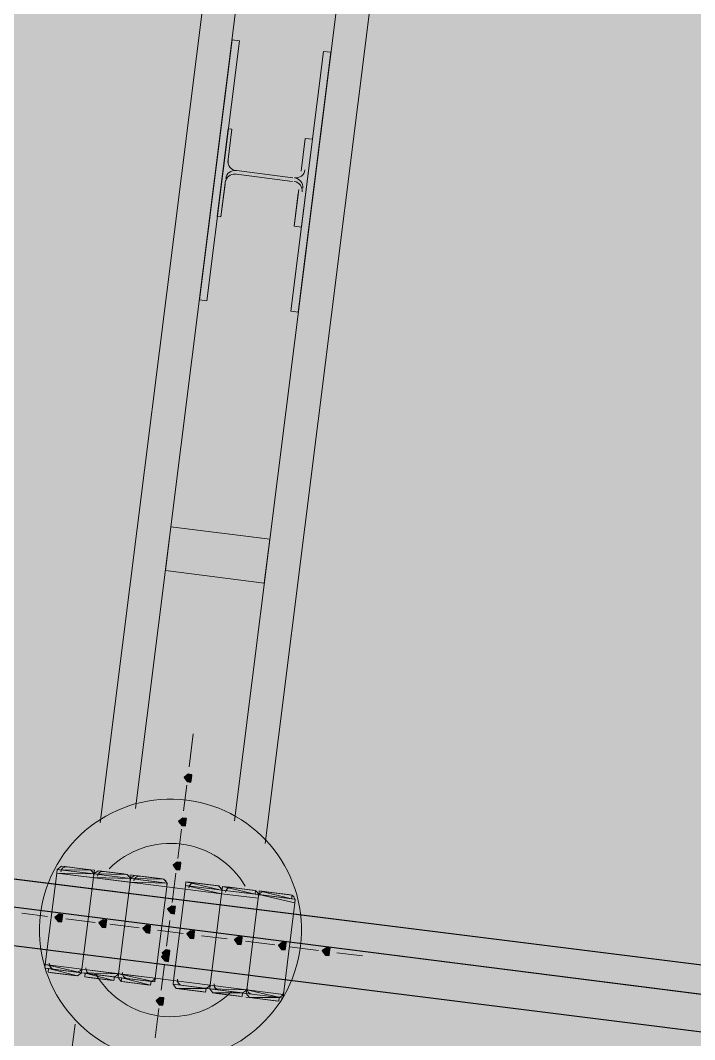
# Model space of a CAD drawing. Header units: metres. Extents: x -4 to 509425, y 7549 to 4732445.
# Drawn here: x 476017.717 to 476019.263, y 4719761.593 to 4719763.933 of the extents above; entities that cross this region are included whole.
import ezdxf

# ---------------------------------------------------------------- set-up
doc = ezdxf.new("R2010")
doc.units = ezdxf.units.M
doc.header["$LTSCALE"] = 0.01
doc.header["$MEASUREMENT"] = 0
doc.layers.get('0').update_dxf_attribs({"lineweight": 0})
doc.layers.add('_SUBESTACIÓN', color=1, linetype='Continuous')
doc.layers.add('SUBESTACION LA VID', color=253, linetype='Continuous')

# ---------------------------------------------------------------- blocks, each defined once
blk = doc.blocks.new('A$Cfff6051d')
at = {"layer": 'SUBESTACION LA VID', "transparency": 33554687}
h = blk.add_hatch(color=256, dxfattribs=at)
h.dxf.hatch_style = 2
h.paths.add_polyline_path([(476018.1091, 4719762.1929), (476018.1101, 4719762.2013), (476018.1017, 4719762.2024), (476018.0922, 4719762.195), (476018.0996, 4719762.1856), (476018.108, 4719762.1845)])
h = blk.add_hatch(color=256, dxfattribs=at)
h.dxf.hatch_style = 2
h.paths.add_polyline_path([(476018.1091, 4719762.1929), (476018.1101, 4719762.2013), (476018.1017, 4719762.2024), (476018.0922, 4719762.195), (476018.0996, 4719762.1856), (476018.108, 4719762.1845)])
h = blk.add_hatch(color=256, dxfattribs=at)
h.dxf.hatch_style = 2
h.paths.add_polyline_path([(476018.0964, 4719762.0921), (476018.0975, 4719762.1005), (476018.0891, 4719762.1016), (476018.0796, 4719762.0942), (476018.087, 4719762.0848), (476018.0954, 4719762.0837)])
h = blk.add_hatch(color=256, dxfattribs=at)
h.dxf.hatch_style = 2
h.paths.add_polyline_path([(476018.0964, 4719762.0921), (476018.0975, 4719762.1005), (476018.0891, 4719762.1016), (476018.0796, 4719762.0942), (476018.087, 4719762.0848), (476018.0954, 4719762.0837)])
h = blk.add_hatch(color=256, dxfattribs=at)
h.dxf.hatch_style = 2
h.paths.add_polyline_path([(476018.0838, 4719761.9913), (476018.0848, 4719761.9997), (476018.0764, 4719762.0008), (476018.067, 4719761.9934), (476018.0743, 4719761.984), (476018.0827, 4719761.9829)])
h = blk.add_hatch(color=256, dxfattribs=at)
h.dxf.hatch_style = 2
h.paths.add_polyline_path([(476018.0838, 4719761.9913), (476018.0848, 4719761.9997), (476018.0764, 4719762.0008), (476018.067, 4719761.9934), (476018.0743, 4719761.984), (476018.0827, 4719761.9829)])
h = blk.add_hatch(color=256, dxfattribs=at)
h.dxf.hatch_style = 2
h.paths.add_polyline_path([(476018.0711, 4719761.8905), (476018.0722, 4719761.8989), (476018.0638, 4719761.9), (476018.0543, 4719761.8926), (476018.0617, 4719761.8832), (476018.0701, 4719761.8821)])
h = blk.add_hatch(color=256, dxfattribs=at)
h.dxf.hatch_style = 2
h.paths.add_polyline_path([(476018.0711, 4719761.8905), (476018.0722, 4719761.8989), (476018.0638, 4719761.9), (476018.0543, 4719761.8926), (476018.0617, 4719761.8832), (476018.0701, 4719761.8821)])
h = blk.add_hatch(color=256, dxfattribs=at)
h.dxf.hatch_style = 2
h.paths.add_polyline_path([(476017.8128, 4719761.8717), (476017.8139, 4719761.8801), (476017.8055, 4719761.8812), (476017.796, 4719761.8738), (476017.8034, 4719761.8644), (476017.8118, 4719761.8633)])
h = blk.add_hatch(color=256, dxfattribs=at)
h.dxf.hatch_style = 2
h.paths.add_polyline_path([(476017.8128, 4719761.8717), (476017.8139, 4719761.8801), (476017.8055, 4719761.8812), (476017.796, 4719761.8738), (476017.8034, 4719761.8644), (476017.8118, 4719761.8633)])
h = blk.add_hatch(color=256, dxfattribs=at)
h.dxf.hatch_style = 2
h.paths.add_polyline_path([(476017.9136, 4719761.8591), (476017.9147, 4719761.8675), (476017.9063, 4719761.8685), (476017.8968, 4719761.8612), (476017.9042, 4719761.8517), (476017.9126, 4719761.8507)])
h = blk.add_hatch(color=256, dxfattribs=at)
h.dxf.hatch_style = 2
h.paths.add_polyline_path([(476017.9136, 4719761.8591), (476017.9147, 4719761.8675), (476017.9063, 4719761.8685), (476017.8968, 4719761.8612), (476017.9042, 4719761.8517), (476017.9126, 4719761.8507)])
h = blk.add_hatch(color=256, dxfattribs=at)
h.dxf.hatch_style = 2
h.paths.add_polyline_path([(476018.0144, 4719761.8464), (476018.0155, 4719761.8548), (476018.0071, 4719761.8559), (476017.9976, 4719761.8485), (476018.005, 4719761.8391), (476018.0134, 4719761.838)])
h = blk.add_hatch(color=256, dxfattribs=at)
h.dxf.hatch_style = 2
h.paths.add_polyline_path([(476018.0144, 4719761.8464), (476018.0155, 4719761.8548), (476018.0071, 4719761.8559), (476017.9976, 4719761.8485), (476018.005, 4719761.8391), (476018.0134, 4719761.838)])
h = blk.add_hatch(color=256, dxfattribs=at)
h.dxf.hatch_style = 2
h.paths.add_polyline_path([(476018.1152, 4719761.8338), (476018.1163, 4719761.8422), (476018.1079, 4719761.8432), (476018.0984, 4719761.8359), (476018.1058, 4719761.8264), (476018.1142, 4719761.8254)])
h = blk.add_hatch(color=256, dxfattribs=at)
h.dxf.hatch_style = 2
h.paths.add_polyline_path([(476018.1152, 4719761.8338), (476018.1163, 4719761.8422), (476018.1079, 4719761.8432), (476018.0984, 4719761.8359), (476018.1058, 4719761.8264), (476018.1142, 4719761.8254)])
h = blk.add_hatch(color=256, dxfattribs=at)
h.dxf.hatch_style = 2
h.paths.add_polyline_path([(476018.2244, 4719761.8201), (476018.2255, 4719761.8285), (476018.2171, 4719761.8296), (476018.2076, 4719761.8222), (476018.215, 4719761.8128), (476018.2234, 4719761.8117)])
h = blk.add_hatch(color=256, dxfattribs=at)
h.dxf.hatch_style = 2
h.paths.add_polyline_path([(476018.2244, 4719761.8201), (476018.2255, 4719761.8285), (476018.2171, 4719761.8296), (476018.2076, 4719761.8222), (476018.215, 4719761.8128), (476018.2234, 4719761.8117)])
h = blk.add_hatch(color=256, dxfattribs=at)
h.dxf.hatch_style = 2
h.paths.add_polyline_path([(476018.3252, 4719761.8075), (476018.3263, 4719761.8159), (476018.3179, 4719761.8169), (476018.3084, 4719761.8096), (476018.3158, 4719761.8001), (476018.3242, 4719761.7991)])
h = blk.add_hatch(color=256, dxfattribs=at)
h.dxf.hatch_style = 2
h.paths.add_polyline_path([(476018.3252, 4719761.8075), (476018.3263, 4719761.8159), (476018.3179, 4719761.8169), (476018.3084, 4719761.8096), (476018.3158, 4719761.8001), (476018.3242, 4719761.7991)])
h = blk.add_hatch(color=256, dxfattribs=at)
h.dxf.hatch_style = 2
h.paths.add_polyline_path([(476018.0574, 4719761.7813), (476018.0585, 4719761.7897), (476018.0501, 4719761.7908), (476018.0406, 4719761.7834), (476018.048, 4719761.774), (476018.0564, 4719761.7729)])
h = blk.add_hatch(color=256, dxfattribs=at)
h.dxf.hatch_style = 2
h.paths.add_polyline_path([(476018.0585, 4719761.7897), (476018.0596, 4719761.7981), (476018.0511, 4719761.7992), (476018.0417, 4719761.7918), (476018.049, 4719761.7824), (476018.0574, 4719761.7813)])
h = blk.add_hatch(color=256, dxfattribs=at)
h.dxf.hatch_style = 2
h.paths.add_polyline_path([(476018.426, 4719761.7948), (476018.4271, 4719761.8032), (476018.4187, 4719761.8043), (476018.4092, 4719761.7969), (476018.4166, 4719761.7875), (476018.425, 4719761.7864)])
h = blk.add_hatch(color=256, dxfattribs=at)
h.dxf.hatch_style = 2
h.paths.add_polyline_path([(476018.426, 4719761.7948), (476018.4271, 4719761.8032), (476018.4187, 4719761.8043), (476018.4092, 4719761.7969), (476018.4166, 4719761.7875), (476018.425, 4719761.7864)])
h = blk.add_hatch(color=256, dxfattribs=at)
h.dxf.hatch_style = 2
h.paths.add_polyline_path([(476018.0448, 4719761.6805), (476018.0459, 4719761.6889), (476018.0375, 4719761.69), (476018.028, 4719761.6826), (476018.0354, 4719761.6732), (476018.0438, 4719761.6721)])
h = blk.add_hatch(color=256, dxfattribs=at)
h.dxf.hatch_style = 2
h.paths.add_polyline_path([(476018.0448, 4719761.6805), (476018.0459, 4719761.6889), (476018.0375, 4719761.69), (476018.028, 4719761.6826), (476018.0354, 4719761.6732), (476018.0438, 4719761.6721)])
at = {"layer": 'SUBESTACION LA VID', "lineweight": 15}
for p, q in [((476072.6429, 4719755.0745), (475976.8959, 4719767.0782)), ((476072.6239, 4719754.9233), (475976.8769, 4719766.927)), ((476018.2781, 4719765.1069), (476017.9, 4719762.0911)), ((476018.2781, 4719765.1069), (476017.9, 4719762.0911)), ((476017.9809, 4719762.1237), (476018.3474, 4719765.047)), ((476017.9809, 4719762.1237), (476018.3474, 4719765.047)), ((476018.6561, 4719765.0595), (476018.2781, 4719762.0437)), ((476018.6561, 4719765.0595), (476018.2781, 4719762.0437)), ((476018.2077, 4719762.0952), (476018.5742, 4719765.0185)), ((476018.2077, 4719762.0952), (476018.5742, 4719765.0185)), ((476018.2062, 4719763.5801), (476018.3406, 4719763.5632)), ((476018.2062, 4719763.5801), (476018.3406, 4719763.5632)), ((476018.3416, 4719763.5716), (476018.2072, 4719763.5885)), ((476018.3416, 4719763.5716), (476018.2072, 4719763.5885)), ((476018.1133, 4719762.2948), (476018.1038, 4719762.2192)), ((476018.1133, 4719762.2948), (476018.1038, 4719762.2192)), ((476018.0985, 4719762.1772), (476018.0912, 4719762.1184)), ((476018.0985, 4719762.1772), (476018.0912, 4719762.1184)), ((476018.0859, 4719762.0764), (476018.0775, 4719762.0092)), ((476018.0859, 4719762.0764), (476018.0775, 4719762.0092)), ((476017.8696, 4719761.984), (476017.8192, 4719761.9904)), ((476017.8696, 4719761.984), (476017.8192, 4719761.9904)), ((476017.9536, 4719761.9735), (476017.9032, 4719761.9798)), ((476017.9536, 4719761.9735), (476017.9032, 4719761.9798)), ((476017.8002, 4719761.9757), (476017.7739, 4719761.7657)), ((476017.8002, 4719761.9757), (476017.7739, 4719761.7657)), ((476017.8842, 4719761.9651), (476017.8579, 4719761.7551)), ((476017.8579, 4719761.7551), (476017.8842, 4719761.9651)), ((476017.8842, 4719761.9651), (476017.8579, 4719761.7551)), ((476017.8579, 4719761.7551), (476017.8842, 4719761.9651)), ((476017.9683, 4719761.9546), (476017.9419, 4719761.7446)), ((476017.9419, 4719761.7446), (476017.9683, 4719761.9546)), ((476017.9683, 4719761.9546), (476017.9419, 4719761.7446)), ((476017.9419, 4719761.7446), (476017.9683, 4719761.9546)), ((476018.0376, 4719761.963), (476017.9872, 4719761.9693)), ((476018.0376, 4719761.963), (476017.9872, 4719761.9693)), ((476018.0733, 4719761.9756), (476018.0648, 4719761.9084)), ((476018.0733, 4719761.9756), (476018.0648, 4719761.9084)), ((476018.0259, 4719761.7341), (476018.0523, 4719761.9441)), ((476018.0259, 4719761.7341), (476018.0523, 4719761.9441)), ((476018.0679, 4719761.7288), (476018.0943, 4719761.9388)), ((476018.0679, 4719761.7288), (476018.0943, 4719761.9388)), ((476018.1132, 4719761.9535), (476018.1636, 4719761.9472)), ((476018.1132, 4719761.9535), (476018.1636, 4719761.9472)), ((476018.1972, 4719761.943), (476018.2476, 4719761.9367)), ((476018.1972, 4719761.943), (476018.2476, 4719761.9367)), ((476018.2728, 4719761.9335), (476018.3316, 4719761.9261)), ((476018.2728, 4719761.9335), (476018.3316, 4719761.9261)), ((476018.1783, 4719761.9283), (476018.1519, 4719761.7183)), ((476018.1519, 4719761.7183), (476018.1783, 4719761.9283)), ((476018.1783, 4719761.9283), (476018.1519, 4719761.7183)), ((476018.1519, 4719761.7183), (476018.1783, 4719761.9283)), ((476018.2623, 4719761.9177), (476018.2359, 4719761.7077)), ((476018.2359, 4719761.7077), (476018.2623, 4719761.9177)), ((476018.2623, 4719761.9177), (476018.2359, 4719761.7077)), ((476018.2359, 4719761.7077), (476018.2623, 4719761.9177)), ((476018.3463, 4719761.9072), (476018.3199, 4719761.6972)), ((476018.3463, 4719761.9072), (476018.3199, 4719761.6972)), ((476017.7792, 4719761.8759), (476017.7204, 4719761.8833)), ((476017.7792, 4719761.8759), (476017.7204, 4719761.8833)), ((476017.8884, 4719761.8622), (476017.8212, 4719761.8707)), ((476017.8884, 4719761.8622), (476017.8212, 4719761.8707)), ((476018.0596, 4719761.8664), (476018.0522, 4719761.8076)), ((476018.0596, 4719761.8664), (476018.0522, 4719761.8076)), ((476017.9892, 4719761.8496), (476017.922, 4719761.858)), ((476017.9892, 4719761.8496), (476017.922, 4719761.858)), ((476018.09, 4719761.837), (476018.0312, 4719761.8443)), ((476018.09, 4719761.837), (476018.0312, 4719761.8443)), ((476018.1908, 4719761.8243), (476018.132, 4719761.8317)), ((476018.1908, 4719761.8243), (476018.132, 4719761.8317)), ((476018.3, 4719761.8106), (476018.2328, 4719761.819)), ((476018.3, 4719761.8106), (476018.2328, 4719761.819)), ((476018.4008, 4719761.798), (476018.3336, 4719761.8064)), ((476018.4008, 4719761.798), (476018.3336, 4719761.8064)), ((476018.5016, 4719761.7853), (476018.4428, 4719761.7927)), ((476018.5016, 4719761.7853), (476018.4428, 4719761.7927)), ((476017.7886, 4719761.7468), (476017.839, 4719761.7404)), ((476017.7886, 4719761.7468), (476017.839, 4719761.7404)), ((476018.0469, 4719761.7656), (476018.0396, 4719761.7068)), ((476018.0469, 4719761.7656), (476018.0396, 4719761.7068)), ((476017.8726, 4719761.7362), (476017.923, 4719761.7299)), ((476017.8726, 4719761.7362), (476017.923, 4719761.7299)), ((476017.9566, 4719761.7257), (476018.007, 4719761.7194)), ((476017.9566, 4719761.7257), (476018.007, 4719761.7194)), ((476018.133, 4719761.7036), (476018.0826, 4719761.7099)), ((476018.133, 4719761.7036), (476018.0826, 4719761.7099)), ((476018.217, 4719761.693), (476018.1666, 4719761.6994)), ((476018.217, 4719761.693), (476018.1666, 4719761.6994)), ((476018.301, 4719761.6825), (476018.2422, 4719761.6899)), ((476018.301, 4719761.6825), (476018.2422, 4719761.6899)), ((476018.0343, 4719761.6648), (476018.0259, 4719761.5976)), ((476018.0343, 4719761.6648), (476018.0259, 4719761.5976)), ((476017.4651, 4719758.6218), (476017.8421, 4719761.6291)), ((476017.4651, 4719758.6218), (476017.8421, 4719761.6291))]:
    blk.add_line(p, q, dxfattribs=at)
at = {"layer": 'SUBESTACION LA VID', "lineweight": 0}
for p, q in [((476017.8097, 4719761.983), (476017.8864, 4719761.9819)), ((476017.8097, 4719761.983), (476017.8864, 4719761.9819)), ((476017.8108, 4719761.9914), (476017.878, 4719761.983)), ((476017.8108, 4719761.9914), (476017.878, 4719761.983)), ((476017.8108, 4719761.9914), (476017.878, 4719761.983)), ((476017.8108, 4719761.9914), (476017.878, 4719761.983)), ((476017.8108, 4719761.9914), (476017.878, 4719761.983)), ((476017.8108, 4719761.9914), (476017.8696, 4719761.984)), ((476017.8108, 4719761.9914), (476017.878, 4719761.983)), ((476017.8108, 4719761.9914), (476017.878, 4719761.983)), ((476017.8108, 4719761.9914), (476017.878, 4719761.983)), ((476017.8108, 4719761.9914), (476017.878, 4719761.983)), ((476017.8108, 4719761.9914), (476017.878, 4719761.983)), ((476017.8108, 4719761.9914), (476017.8696, 4719761.984)), ((476017.8948, 4719761.9809), (476017.962, 4719761.9725)), ((476017.8948, 4719761.9809), (476017.962, 4719761.9725)), ((476017.8948, 4719761.9809), (476017.962, 4719761.9725)), ((476017.8948, 4719761.9809), (476017.962, 4719761.9725)), ((476017.8948, 4719761.9809), (476017.962, 4719761.9725)), ((476017.8948, 4719761.9809), (476017.962, 4719761.9725)), ((476017.8948, 4719761.9809), (476017.962, 4719761.9725)), ((476017.8948, 4719761.9809), (476017.962, 4719761.9725)), ((476017.8948, 4719761.9809), (476017.962, 4719761.9725)), ((476017.8948, 4719761.9809), (476017.962, 4719761.9725)), ((476017.8002, 4719761.9757), (476017.8853, 4719761.9735)), ((476017.8002, 4719761.9757), (476017.8853, 4719761.9735)), ((476017.8842, 4719761.9651), (476017.9693, 4719761.963)), ((476017.8842, 4719761.9651), (476017.9693, 4719761.963)), ((476017.8853, 4719761.9735), (476017.962, 4719761.9725)), ((476017.8853, 4719761.9735), (476017.962, 4719761.9725)), ((476017.9683, 4719761.9546), (476018.0533, 4719761.9525)), ((476017.9683, 4719761.9546), (476018.0533, 4719761.9525)), ((476017.9693, 4719761.963), (476018.0533, 4719761.9525)), ((476017.9693, 4719761.963), (476018.0533, 4719761.9525)), ((476017.9693, 4719761.963), (476018.046, 4719761.9619)), ((476017.9693, 4719761.963), (476018.0533, 4719761.9525)), ((476017.9693, 4719761.963), (476018.0533, 4719761.9525)), ((476017.9693, 4719761.963), (476018.046, 4719761.9619)), ((476017.9788, 4719761.9704), (476018.046, 4719761.9619)), ((476017.9788, 4719761.9704), (476018.046, 4719761.9619)), ((476017.9788, 4719761.9704), (476018.046, 4719761.9619)), ((476017.9788, 4719761.9704), (476018.046, 4719761.9619)), ((476017.9788, 4719761.9704), (476018.046, 4719761.9619)), ((476017.9788, 4719761.9704), (476018.0376, 4719761.963)), ((476017.9788, 4719761.9704), (476018.046, 4719761.9619)), ((476017.9788, 4719761.9704), (476018.046, 4719761.9619)), ((476017.9788, 4719761.9704), (476018.046, 4719761.9619)), ((476017.9788, 4719761.9704), (476018.046, 4719761.9619)), ((476017.9788, 4719761.9704), (476018.046, 4719761.9619)), ((476017.9788, 4719761.9704), (476018.0376, 4719761.963)), ((476018.0964, 4719761.9556), (476018.1709, 4719761.9377)), ((476018.0964, 4719761.9556), (476018.1709, 4719761.9377)), ((476018.1048, 4719761.9546), (476018.172, 4719761.9461)), ((476018.1048, 4719761.9546), (476018.172, 4719761.9461)), ((476018.1048, 4719761.9546), (476018.172, 4719761.9461)), ((476018.1048, 4719761.9546), (476018.1636, 4719761.9472)), ((476018.1048, 4719761.9546), (476018.1636, 4719761.9472)), ((476018.1048, 4719761.9546), (476018.172, 4719761.9461)), ((476018.1048, 4719761.9546), (476018.172, 4719761.9461)), ((476018.1048, 4719761.9546), (476018.172, 4719761.9461)), ((476018.1048, 4719761.9546), (476018.1636, 4719761.9472)), ((476018.1048, 4719761.9546), (476018.1636, 4719761.9472)), ((476018.0953, 4719761.9472), (476018.1783, 4719761.9283)), ((476018.0953, 4719761.9472), (476018.1793, 4719761.9367)), ((476018.0953, 4719761.9472), (476018.1783, 4719761.9283)), ((476018.0953, 4719761.9472), (476018.1793, 4719761.9367)), ((476018.1132, 4719761.9535), (476018.1636, 4719761.9472)), ((476018.1132, 4719761.9535), (476018.1636, 4719761.9472)), ((476018.1793, 4719761.9367), (476018.2633, 4719761.9261)), ((476018.1793, 4719761.9367), (476018.2549, 4719761.9272)), ((476018.1793, 4719761.9367), (476018.2633, 4719761.9261)), ((476018.1793, 4719761.9367), (476018.2549, 4719761.9272)), ((476018.1804, 4719761.9451), (476018.2549, 4719761.9272)), ((476018.1804, 4719761.9451), (476018.256, 4719761.9356)), ((476018.1804, 4719761.9451), (476018.2549, 4719761.9272)), ((476018.1804, 4719761.9451), (476018.256, 4719761.9356)), ((476018.1888, 4719761.944), (476018.256, 4719761.9356)), ((476018.1888, 4719761.944), (476018.256, 4719761.9356)), ((476018.1888, 4719761.944), (476018.2476, 4719761.9367)), ((476018.1888, 4719761.944), (476018.2476, 4719761.9367)), ((476018.1888, 4719761.944), (476018.256, 4719761.9356)), ((476018.1888, 4719761.944), (476018.256, 4719761.9356)), ((476018.1888, 4719761.944), (476018.2476, 4719761.9367)), ((476018.1888, 4719761.944), (476018.2476, 4719761.9367)), ((476018.1972, 4719761.943), (476018.2476, 4719761.9367)), ((476018.1972, 4719761.943), (476018.2476, 4719761.9367)), ((476018.2644, 4719761.9345), (476018.3389, 4719761.9167)), ((476018.2644, 4719761.9345), (476018.3389, 4719761.9167)), ((476018.2728, 4719761.9335), (476018.34, 4719761.9251)), ((476018.2728, 4719761.9335), (476018.3316, 4719761.9261)), ((476018.2728, 4719761.9335), (476018.3316, 4719761.9261)), ((476018.2728, 4719761.9335), (476018.3316, 4719761.9261)), ((476018.2728, 4719761.9335), (476018.34, 4719761.9251)), ((476018.2728, 4719761.9335), (476018.3316, 4719761.9261)), ((476018.2728, 4719761.9335), (476018.3316, 4719761.9261)), ((476018.2728, 4719761.9335), (476018.3316, 4719761.9261)), ((476018.2633, 4719761.9261), (476018.3463, 4719761.9072)), ((476018.2633, 4719761.9261), (476018.3473, 4719761.9156)), ((476018.2633, 4719761.9261), (476018.3389, 4719761.9167)), ((476018.2633, 4719761.9261), (476018.3463, 4719761.9072)), ((476018.2633, 4719761.9261), (476018.3473, 4719761.9156)), ((476018.2633, 4719761.9261), (476018.3389, 4719761.9167)), ((476017.8474, 4719761.7394), (476017.7802, 4719761.7478)), ((476017.8474, 4719761.7394), (476017.7802, 4719761.7478)), ((476017.8474, 4719761.7394), (476017.7802, 4719761.7478)), ((476017.8474, 4719761.7394), (476017.7813, 4719761.7562)), ((476017.8474, 4719761.7394), (476017.7813, 4719761.7562)), ((476017.8474, 4719761.7394), (476017.7813, 4719761.7562)), ((476017.8474, 4719761.7394), (476017.7886, 4719761.7468)), ((476017.8474, 4719761.7394), (476017.7886, 4719761.7468)), ((476017.9409, 4719761.7362), (476017.8569, 4719761.7467)), ((476017.9409, 4719761.7362), (476017.8569, 4719761.7467)), ((476017.9409, 4719761.7362), (476017.8569, 4719761.7467)), ((476017.9409, 4719761.7362), (476017.8569, 4719761.7467)), ((476017.9409, 4719761.7362), (476017.8569, 4719761.7467)), ((476017.9409, 4719761.7362), (476017.8569, 4719761.7467)), ((476017.9419, 4719761.7446), (476017.8579, 4719761.7551)), ((476017.9419, 4719761.7446), (476017.8579, 4719761.7551)), ((476017.9314, 4719761.7289), (476017.8653, 4719761.7457)), ((476017.9325, 4719761.7373), (476017.8653, 4719761.7457)), ((476017.9314, 4719761.7289), (476017.8653, 4719761.7457)), ((476018.0259, 4719761.7341), (476017.9419, 4719761.7446)), ((476018.0259, 4719761.7341), (476017.9419, 4719761.7446)), ((476017.923, 4719761.7299), (476017.8642, 4719761.7373)), ((476017.9314, 4719761.7289), (476017.8642, 4719761.7373)), ((476017.9314, 4719761.7289), (476017.8642, 4719761.7373)), ((476017.9314, 4719761.7289), (476017.8642, 4719761.7373)), ((476017.923, 4719761.7299), (476017.8642, 4719761.7373)), ((476017.9314, 4719761.7289), (476017.8642, 4719761.7373)), ((476017.9314, 4719761.7289), (476017.8642, 4719761.7373)), ((476017.9314, 4719761.7289), (476017.8642, 4719761.7373)), ((476017.9314, 4719761.7289), (476017.8642, 4719761.7373)), ((476018.0165, 4719761.7267), (476017.9409, 4719761.7362)), ((476018.0249, 4719761.7257), (476017.9409, 4719761.7362)), ((476018.0249, 4719761.7257), (476017.9409, 4719761.7362)), ((476018.0165, 4719761.7267), (476017.9409, 4719761.7362)), ((476018.0165, 4719761.7267), (476017.9409, 4719761.7362)), ((476018.0249, 4719761.7257), (476017.9409, 4719761.7362)), ((476018.0249, 4719761.7257), (476017.9409, 4719761.7362)), ((476018.0154, 4719761.7183), (476017.9482, 4719761.7267)), ((476018.0154, 4719761.7183), (476017.9482, 4719761.7267)), ((476018.0154, 4719761.7183), (476017.9482, 4719761.7267)), ((476018.0154, 4719761.7183), (476017.9482, 4719761.7267)), ((476018.0154, 4719761.7183), (476017.9482, 4719761.7267)), ((476018.0154, 4719761.7183), (476017.9493, 4719761.7351)), ((476018.0165, 4719761.7267), (476017.9493, 4719761.7351)), ((476018.1509, 4719761.7099), (476018.0669, 4719761.7204)), ((476018.1509, 4719761.7099), (476018.0669, 4719761.7204)), ((476018.1509, 4719761.7099), (476018.0669, 4719761.7204)), ((476018.1509, 4719761.7099), (476018.0669, 4719761.7204)), ((476018.133, 4719761.7036), (476018.0742, 4719761.7109)), ((476018.1414, 4719761.7025), (476018.0742, 4719761.7109)), ((476018.1425, 4719761.7109), (476018.0742, 4719761.7109)), ((476018.133, 4719761.7036), (476018.0742, 4719761.7109)), ((476018.1414, 4719761.7025), (476018.0742, 4719761.7109)), ((476018.1425, 4719761.7109), (476018.0742, 4719761.7109)), ((476018.2265, 4719761.7004), (476018.1509, 4719761.7099)), ((476018.2265, 4719761.7004), (476018.1509, 4719761.7099)), ((476018.2265, 4719761.7004), (476018.1509, 4719761.7099)), ((476018.2265, 4719761.7004), (476018.1509, 4719761.7099)), ((476018.2265, 4719761.7004), (476018.1509, 4719761.7099)), ((476018.2265, 4719761.7004), (476018.1509, 4719761.7099)), ((476018.217, 4719761.693), (476018.1582, 4719761.7004)), ((476018.2254, 4719761.692), (476018.1582, 4719761.7004)), ((476018.217, 4719761.693), (476018.1582, 4719761.7004)), ((476018.2254, 4719761.692), (476018.1582, 4719761.7004)), ((476018.217, 4719761.693), (476018.1666, 4719761.6994)), ((476018.217, 4719761.693), (476018.1666, 4719761.6994)), ((476018.3105, 4719761.6899), (476018.2349, 4719761.6993)), ((476018.3105, 4719761.6899), (476018.2349, 4719761.6993)), ((476018.3105, 4719761.6899), (476018.2349, 4719761.6993)), ((476018.3105, 4719761.6899), (476018.2349, 4719761.6993)), ((476018.3105, 4719761.6899), (476018.2338, 4719761.6909)), ((476018.3105, 4719761.6899), (476018.2338, 4719761.6909)), ((476018.301, 4719761.6825), (476018.2422, 4719761.6899)), ((476018.301, 4719761.6825), (476018.2422, 4719761.6899)), ((476018.301, 4719761.6825), (476018.2422, 4719761.6899)), ((476018.3094, 4719761.6815), (476018.2422, 4719761.6899)), ((476018.3105, 4719761.6899), (476018.2422, 4719761.6899)), ((476018.301, 4719761.6825), (476018.2422, 4719761.6899)), ((476018.301, 4719761.6825), (476018.2422, 4719761.6899)), ((476018.301, 4719761.6825), (476018.2422, 4719761.6899)), ((476018.3094, 4719761.6815), (476018.2422, 4719761.6899)), ((476018.3094, 4719761.6815), (476018.2422, 4719761.6899))]:
    blk.add_line(p, q, dxfattribs=at)
at = {"layer": 'SUBESTACION LA VID', "lineweight": 15}
for points in [[(476072.6239, 4719754.9233), (476072.6429, 4719755.0745), (475976.8959, 4719767.0782), (475976.8769, 4719766.927), (476072.6239, 4719754.9233)], [(476018.1441, 4719763.2892), (476018.2189, 4719763.8856), (476018.2021, 4719763.8877), (476018.1273, 4719763.2913), (476018.1441, 4719763.2892)], [(476018.1441, 4719763.2892), (476018.2189, 4719763.8856), (476018.2021, 4719763.8877), (476018.1273, 4719763.2913), (476018.1441, 4719763.2892)], [(476018.3373, 4719763.265), (476018.4121, 4719763.8614), (476018.4289, 4719763.8593), (476018.3541, 4719763.2629), (476018.3373, 4719763.265)], [(476018.3373, 4719763.265), (476018.4121, 4719763.8614), (476018.4289, 4719763.8593), (476018.3541, 4719763.2629), (476018.3373, 4719763.265)], [(476018.1936, 4719763.684), (476018.1683, 4719763.4824), (476018.1767, 4719763.4814), (476018.1873, 4719763.5654)], [(476018.1936, 4719763.684), (476018.1683, 4719763.4824), (476018.1767, 4719763.4814), (476018.1862, 4719763.557)], [(476018.1925, 4719763.6074), (476018.202, 4719763.683), (476018.1936, 4719763.684)], [(476018.1925, 4719763.6074), (476018.202, 4719763.683), (476018.1936, 4719763.684)], [(476018.3553, 4719763.5443), (476018.3447, 4719763.4603), (476018.3615, 4719763.4582), (476018.3868, 4719763.6598), (476018.37, 4719763.6619), (476018.3605, 4719763.5863)], [(476018.3542, 4719763.5359), (476018.3447, 4719763.4603), (476018.3615, 4719763.4582), (476018.3868, 4719763.6598), (476018.37, 4719763.6619), (476018.3605, 4719763.5863)], [(476018.0494, 4719762.6697), (476018.062, 4719762.7705), (476018.2888, 4719762.7421), (476018.2762, 4719762.6413), (476018.0494, 4719762.6697)], [(476018.0494, 4719762.6697), (476018.062, 4719762.7705), (476018.2888, 4719762.7421), (476018.2762, 4719762.6413), (476018.0494, 4719762.6697)], [(476017.92, 4719761.9777), (476017.9032, 4719761.9798), (476017.8948, 4719761.9809), (476017.8853, 4719761.9735), (476017.8842, 4719761.9651), (476017.8853, 4719761.9735), (476017.8864, 4719761.9819), (476017.878, 4719761.983), (476017.8696, 4719761.984), (476017.8192, 4719761.9904), (476017.8108, 4719761.9914), (476017.8013, 4719761.9841), (476017.8002, 4719761.9757), (476017.7739, 4719761.7657), (476017.7729, 4719761.7573), (476017.7813, 4719761.7562), (476017.7802, 4719761.7478), (476017.7886, 4719761.7468), (476017.839, 4719761.7404), (476017.8474, 4719761.7394), (476017.8569, 4719761.7467), (476017.8579, 4719761.7551), (476017.8569, 4719761.7467), (476017.8653, 4719761.7457), (476017.8642, 4719761.7373), (476017.8726, 4719761.7362), (476017.923, 4719761.7299), (476017.9314, 4719761.7289), (476017.9325, 4719761.7373), (476017.9409, 4719761.7362), (476017.9419, 4719761.7446), (476017.9409, 4719761.7362), (476017.9493, 4719761.7351), (476017.9482, 4719761.7267), (476017.9566, 4719761.7257), (476018.007, 4719761.7194), (476018.0154, 4719761.7183), (476018.0165, 4719761.7267), (476018.0249, 4719761.7257), (476018.0259, 4719761.7341), (476018.0679, 4719761.7288), (476018.0669, 4719761.7204), (476018.0742, 4719761.7109), (476018.0826, 4719761.7099), (476018.133, 4719761.7036), (476018.1414, 4719761.7025), (476018.1425, 4719761.7109), (476018.1509, 4719761.7099), (476018.1519, 4719761.7183), (476018.1509, 4719761.7099), (476018.1582, 4719761.7004), (476018.1666, 4719761.6994), (476018.217, 4719761.693), (476018.2254, 4719761.692), (476018.2265, 4719761.7004), (476018.2349, 4719761.6993), (476018.2359, 4719761.7077), (476018.2349, 4719761.6993), (476018.2422, 4719761.6899), (476018.301, 4719761.6825), (476018.3094, 4719761.6815), (476018.3105, 4719761.6899), (476018.3189, 4719761.6888), (476018.3199, 4719761.6972), (476018.3463, 4719761.9072), (476018.3473, 4719761.9156), (476018.3389, 4719761.9167), (476018.34, 4719761.9251), (476018.3316, 4719761.9261), (476018.2728, 4719761.9335), (476018.2644, 4719761.9345), (476018.2633, 4719761.9261), (476018.2623, 4719761.9177), (476018.2633, 4719761.9261), (476018.2549, 4719761.9272), (476018.256, 4719761.9356), (476018.2476, 4719761.9367), (476018.1972, 4719761.943), (476018.1888, 4719761.944), (476018.1804, 4719761.9451), (476018.1793, 4719761.9367), (476018.1783, 4719761.9283), (476018.1793, 4719761.9367), (476018.172, 4719761.9461), (476018.1636, 4719761.9472), (476018.1132, 4719761.9535), (476018.1048, 4719761.9546), (476018.0964, 4719761.9556), (476018.0953, 4719761.9472), (476018.0943, 4719761.9388), (476018.0523, 4719761.9441), (476018.0533, 4719761.9525), (476018.046, 4719761.9619), (476018.0376, 4719761.963), (476017.9872, 4719761.9693), (476017.9788, 4719761.9704), (476017.9693, 4719761.963), (476017.9683, 4719761.9546), (476017.9693, 4719761.963), (476017.962, 4719761.9725), (476017.9536, 4719761.9735), (476017.92, 4719761.9777)], [(476017.92, 4719761.9777), (476017.9032, 4719761.9798), (476017.8948, 4719761.9809), (476017.8853, 4719761.9735), (476017.8842, 4719761.9651), (476017.8853, 4719761.9735), (476017.8864, 4719761.9819), (476017.878, 4719761.983), (476017.8696, 4719761.984), (476017.8192, 4719761.9904), (476017.8108, 4719761.9914), (476017.8013, 4719761.9841), (476017.8002, 4719761.9757), (476017.7739, 4719761.7657), (476017.7729, 4719761.7573), (476017.7813, 4719761.7562), (476017.7802, 4719761.7478), (476017.7886, 4719761.7468), (476017.839, 4719761.7404), (476017.8474, 4719761.7394), (476017.8569, 4719761.7467), (476017.8579, 4719761.7551), (476017.8569, 4719761.7467), (476017.8653, 4719761.7457), (476017.8642, 4719761.7373), (476017.8726, 4719761.7362), (476017.923, 4719761.7299), (476017.9314, 4719761.7289), (476017.9325, 4719761.7373), (476017.9409, 4719761.7362), (476017.9419, 4719761.7446), (476017.9409, 4719761.7362), (476017.9482, 4719761.7267), (476017.9566, 4719761.7257), (476018.007, 4719761.7194), (476018.0154, 4719761.7183), (476018.0165, 4719761.7267), (476018.0249, 4719761.7257), (476018.0259, 4719761.7341), (476018.0679, 4719761.7288), (476018.0669, 4719761.7204), (476018.0742, 4719761.7109), (476018.0826, 4719761.7099), (476018.133, 4719761.7036), (476018.1414, 4719761.7025), (476018.1425, 4719761.7109), (476018.1509, 4719761.7099), (476018.1519, 4719761.7183), (476018.1509, 4719761.7099), (476018.1582, 4719761.7004), (476018.1666, 4719761.6994), (476018.217, 4719761.693), (476018.2254, 4719761.692), (476018.2265, 4719761.7004), (476018.2349, 4719761.6993), (476018.2359, 4719761.7077), (476018.2349, 4719761.6993), (476018.2422, 4719761.6899), (476018.301, 4719761.6825), (476018.3094, 4719761.6815), (476018.3105, 4719761.6899), (476018.3189, 4719761.6888), (476018.3199, 4719761.6972), (476018.3463, 4719761.9072), (476018.3473, 4719761.9156), (476018.3389, 4719761.9167), (476018.34, 4719761.9251), (476018.3316, 4719761.9261), (476018.2728, 4719761.9335), (476018.2644, 4719761.9345), (476018.2633, 4719761.9261), (476018.2623, 4719761.9177), (476018.2633, 4719761.9261), (476018.2549, 4719761.9272), (476018.256, 4719761.9356), (476018.2476, 4719761.9367), (476018.1972, 4719761.943), (476018.1888, 4719761.944), (476018.1804, 4719761.9451), (476018.1793, 4719761.9367), (476018.1783, 4719761.9283), (476018.1793, 4719761.9367), (476018.172, 4719761.9461), (476018.1636, 4719761.9472), (476018.1132, 4719761.9535), (476018.1048, 4719761.9546), (476018.0964, 4719761.9556), (476018.0953, 4719761.9472), (476018.0943, 4719761.9388), (476018.0523, 4719761.9441), (476018.0533, 4719761.9525), (476018.046, 4719761.9619), (476018.0376, 4719761.963), (476017.9872, 4719761.9693), (476017.9788, 4719761.9704), (476017.9704, 4719761.9714), (476017.9693, 4719761.963), (476017.9683, 4719761.9546), (476017.9693, 4719761.963), (476017.962, 4719761.9725), (476017.9536, 4719761.9735), (476017.92, 4719761.9777)]]:
    blk.add_lwpolyline(points, dxfattribs=at)
at = {"layer": 'SUBESTACION LA VID'}
for points in [[(476018.1091, 4719762.1929), (476018.1101, 4719762.2013), (476018.1017, 4719762.2024), (476018.0922, 4719762.195), (476018.0996, 4719762.1856), (476018.108, 4719762.1845)], [(476018.1091, 4719762.1929), (476018.1101, 4719762.2013), (476018.1017, 4719762.2024), (476018.0922, 4719762.195), (476018.0996, 4719762.1856), (476018.108, 4719762.1845)], [(476018.0964, 4719762.0921), (476018.0975, 4719762.1005), (476018.0891, 4719762.1016), (476018.0796, 4719762.0942), (476018.087, 4719762.0848), (476018.0954, 4719762.0837)], [(476018.0964, 4719762.0921), (476018.0975, 4719762.1005), (476018.0891, 4719762.1016), (476018.0796, 4719762.0942), (476018.087, 4719762.0848), (476018.0954, 4719762.0837)], [(476018.0838, 4719761.9913), (476018.0848, 4719761.9997), (476018.0764, 4719762.0008), (476018.067, 4719761.9934), (476018.0743, 4719761.984), (476018.0827, 4719761.9829)], [(476018.0838, 4719761.9913), (476018.0848, 4719761.9997), (476018.0764, 4719762.0008), (476018.067, 4719761.9934), (476018.0743, 4719761.984), (476018.0827, 4719761.9829)], [(476018.0711, 4719761.8905), (476018.0722, 4719761.8989), (476018.0638, 4719761.9), (476018.0543, 4719761.8926), (476018.0617, 4719761.8832), (476018.0701, 4719761.8821)], [(476018.0711, 4719761.8905), (476018.0722, 4719761.8989), (476018.0638, 4719761.9), (476018.0543, 4719761.8926), (476018.0617, 4719761.8832), (476018.0701, 4719761.8821)], [(476017.8128, 4719761.8717), (476017.8139, 4719761.8801), (476017.8055, 4719761.8812), (476017.796, 4719761.8738), (476017.8034, 4719761.8644), (476017.8118, 4719761.8633)], [(476017.8128, 4719761.8717), (476017.8139, 4719761.8801), (476017.8055, 4719761.8812), (476017.796, 4719761.8738), (476017.8034, 4719761.8644), (476017.8118, 4719761.8633)], [(476017.9136, 4719761.8591), (476017.9147, 4719761.8675), (476017.9063, 4719761.8685), (476017.8968, 4719761.8612), (476017.9042, 4719761.8517), (476017.9126, 4719761.8507)], [(476017.9136, 4719761.8591), (476017.9147, 4719761.8675), (476017.9063, 4719761.8685), (476017.8968, 4719761.8612), (476017.9042, 4719761.8517), (476017.9126, 4719761.8507)], [(476018.0144, 4719761.8464), (476018.0155, 4719761.8548), (476018.0071, 4719761.8559), (476017.9976, 4719761.8485), (476018.005, 4719761.8391), (476018.0134, 4719761.838)], [(476018.0144, 4719761.8464), (476018.0155, 4719761.8548), (476018.0071, 4719761.8559), (476017.9976, 4719761.8485), (476018.005, 4719761.8391), (476018.0134, 4719761.838)], [(476018.1152, 4719761.8338), (476018.1163, 4719761.8422), (476018.1079, 4719761.8432), (476018.0984, 4719761.8359), (476018.1058, 4719761.8264), (476018.1142, 4719761.8254)], [(476018.1152, 4719761.8338), (476018.1163, 4719761.8422), (476018.1079, 4719761.8432), (476018.0984, 4719761.8359), (476018.1058, 4719761.8264), (476018.1142, 4719761.8254)], [(476018.2244, 4719761.8201), (476018.2255, 4719761.8285), (476018.2171, 4719761.8296), (476018.2076, 4719761.8222), (476018.215, 4719761.8128), (476018.2234, 4719761.8117)], [(476018.2244, 4719761.8201), (476018.2255, 4719761.8285), (476018.2171, 4719761.8296), (476018.2076, 4719761.8222), (476018.215, 4719761.8128), (476018.2234, 4719761.8117)], [(476018.3252, 4719761.8075), (476018.3263, 4719761.8159), (476018.3179, 4719761.8169), (476018.3084, 4719761.8096), (476018.3158, 4719761.8001), (476018.3242, 4719761.7991)], [(476018.3252, 4719761.8075), (476018.3263, 4719761.8159), (476018.3179, 4719761.8169), (476018.3084, 4719761.8096), (476018.3158, 4719761.8001), (476018.3242, 4719761.7991)], [(476018.0574, 4719761.7813), (476018.0585, 4719761.7897), (476018.0501, 4719761.7908), (476018.0406, 4719761.7834), (476018.048, 4719761.774), (476018.0564, 4719761.7729)], [(476018.0585, 4719761.7897), (476018.0596, 4719761.7981), (476018.0511, 4719761.7992), (476018.0417, 4719761.7918), (476018.049, 4719761.7824), (476018.0574, 4719761.7813)], [(476018.426, 4719761.7948), (476018.4271, 4719761.8032), (476018.4187, 4719761.8043), (476018.4092, 4719761.7969), (476018.4166, 4719761.7875), (476018.425, 4719761.7864)], [(476018.426, 4719761.7948), (476018.4271, 4719761.8032), (476018.4187, 4719761.8043), (476018.4092, 4719761.7969), (476018.4166, 4719761.7875), (476018.425, 4719761.7864)], [(476018.0448, 4719761.6805), (476018.0459, 4719761.6889), (476018.0375, 4719761.69), (476018.028, 4719761.6826), (476018.0354, 4719761.6732), (476018.0438, 4719761.6721)], [(476018.0448, 4719761.6805), (476018.0459, 4719761.6889), (476018.0375, 4719761.69), (476018.028, 4719761.6826), (476018.0354, 4719761.6732), (476018.0438, 4719761.6721)]]:
    blk.add_lwpolyline(points, close=True, dxfattribs=at)
at = {"layer": 'SUBESTACION LA VID', "lineweight": 0}
for points in [[(476018.1091, 4719762.1929), (476018.1101, 4719762.2013), (476018.1017, 4719762.2024), (476018.0922, 4719762.195), (476018.0996, 4719762.1856), (476018.108, 4719762.1845)], [(476018.1091, 4719762.1929), (476018.1101, 4719762.2013), (476018.1017, 4719762.2024), (476018.0922, 4719762.195), (476018.0996, 4719762.1856), (476018.108, 4719762.1845)], [(476018.0964, 4719762.0921), (476018.0975, 4719762.1005), (476018.0891, 4719762.1016), (476018.0796, 4719762.0942), (476018.087, 4719762.0848), (476018.0954, 4719762.0837)], [(476018.0964, 4719762.0921), (476018.0975, 4719762.1005), (476018.0891, 4719762.1016), (476018.0796, 4719762.0942), (476018.087, 4719762.0848), (476018.0954, 4719762.0837)], [(476018.0838, 4719761.9913), (476018.0848, 4719761.9997), (476018.0764, 4719762.0008), (476018.067, 4719761.9934), (476018.0743, 4719761.984), (476018.0827, 4719761.9829)], [(476018.0838, 4719761.9913), (476018.0848, 4719761.9997), (476018.0764, 4719762.0008), (476018.067, 4719761.9934), (476018.0743, 4719761.984), (476018.0827, 4719761.9829)], [(476018.0711, 4719761.8905), (476018.0722, 4719761.8989), (476018.0638, 4719761.9), (476018.0543, 4719761.8926), (476018.0617, 4719761.8832), (476018.0701, 4719761.8821)], [(476018.0711, 4719761.8905), (476018.0722, 4719761.8989), (476018.0638, 4719761.9), (476018.0543, 4719761.8926), (476018.0617, 4719761.8832), (476018.0701, 4719761.8821)], [(476017.8128, 4719761.8717), (476017.8139, 4719761.8801), (476017.8055, 4719761.8812), (476017.796, 4719761.8738), (476017.8034, 4719761.8644), (476017.8118, 4719761.8633)], [(476017.8128, 4719761.8717), (476017.8139, 4719761.8801), (476017.8055, 4719761.8812), (476017.796, 4719761.8738), (476017.8034, 4719761.8644), (476017.8118, 4719761.8633)], [(476017.9136, 4719761.8591), (476017.9147, 4719761.8675), (476017.9063, 4719761.8685), (476017.8968, 4719761.8612), (476017.9042, 4719761.8517), (476017.9126, 4719761.8507)], [(476017.9136, 4719761.8591), (476017.9147, 4719761.8675), (476017.9063, 4719761.8685), (476017.8968, 4719761.8612), (476017.9042, 4719761.8517), (476017.9126, 4719761.8507)], [(476018.0144, 4719761.8464), (476018.0155, 4719761.8548), (476018.0071, 4719761.8559), (476017.9976, 4719761.8485), (476018.005, 4719761.8391), (476018.0134, 4719761.838)], [(476018.0144, 4719761.8464), (476018.0155, 4719761.8548), (476018.0071, 4719761.8559), (476017.9976, 4719761.8485), (476018.005, 4719761.8391), (476018.0134, 4719761.838)], [(476018.1152, 4719761.8338), (476018.1163, 4719761.8422), (476018.1079, 4719761.8432), (476018.0984, 4719761.8359), (476018.1058, 4719761.8264), (476018.1142, 4719761.8254)], [(476018.1152, 4719761.8338), (476018.1163, 4719761.8422), (476018.1079, 4719761.8432), (476018.0984, 4719761.8359), (476018.1058, 4719761.8264), (476018.1142, 4719761.8254)], [(476018.2244, 4719761.8201), (476018.2255, 4719761.8285), (476018.2171, 4719761.8296), (476018.2076, 4719761.8222), (476018.215, 4719761.8128), (476018.2234, 4719761.8117)], [(476018.2244, 4719761.8201), (476018.2255, 4719761.8285), (476018.2171, 4719761.8296), (476018.2076, 4719761.8222), (476018.215, 4719761.8128), (476018.2234, 4719761.8117)], [(476018.3252, 4719761.8075), (476018.3263, 4719761.8159), (476018.3179, 4719761.8169), (476018.3084, 4719761.8096), (476018.3158, 4719761.8001), (476018.3242, 4719761.7991)], [(476018.3252, 4719761.8075), (476018.3263, 4719761.8159), (476018.3179, 4719761.8169), (476018.3084, 4719761.8096), (476018.3158, 4719761.8001), (476018.3242, 4719761.7991)], [(476018.0574, 4719761.7813), (476018.0585, 4719761.7897), (476018.0501, 4719761.7908), (476018.0406, 4719761.7834), (476018.048, 4719761.774), (476018.0564, 4719761.7729)], [(476018.0585, 4719761.7897), (476018.0596, 4719761.7981), (476018.0511, 4719761.7992), (476018.0417, 4719761.7918), (476018.049, 4719761.7824), (476018.0574, 4719761.7813)], [(476018.426, 4719761.7948), (476018.4271, 4719761.8032), (476018.4187, 4719761.8043), (476018.4092, 4719761.7969), (476018.4166, 4719761.7875), (476018.425, 4719761.7864)], [(476018.426, 4719761.7948), (476018.4271, 4719761.8032), (476018.4187, 4719761.8043), (476018.4092, 4719761.7969), (476018.4166, 4719761.7875), (476018.425, 4719761.7864)], [(476018.0448, 4719761.6805), (476018.0459, 4719761.6889), (476018.0375, 4719761.69), (476018.028, 4719761.6826), (476018.0354, 4719761.6732), (476018.0438, 4719761.6721)], [(476018.0448, 4719761.6805), (476018.0459, 4719761.6889), (476018.0375, 4719761.69), (476018.028, 4719761.6826), (476018.0354, 4719761.6732), (476018.0438, 4719761.6721)]]:
    blk.add_lwpolyline(points, close=True, dxfattribs=at)
for points in [[(476017.8013, 4719761.9841), (476017.8853, 4719761.9735), (476017.9693, 4719761.963), (476017.8853, 4719761.9735)], [(476017.8013, 4719761.9841), (476017.8853, 4719761.9735), (476017.8013, 4719761.9841)], [(476018.0449, 4719761.9535), (476017.9693, 4719761.963), (476017.8853, 4719761.9735), (476017.8013, 4719761.9841)], [(476017.8013, 4719761.9841), (476017.8853, 4719761.9735), (476017.9693, 4719761.963), (476017.8853, 4719761.9735)], [(476017.8013, 4719761.9841), (476017.8853, 4719761.9735), (476017.8013, 4719761.9841)], [(476018.0449, 4719761.9535), (476017.9693, 4719761.963), (476017.8853, 4719761.9735), (476017.8013, 4719761.9841)], [(476017.8948, 4719761.9809), (476017.9536, 4719761.9735), (476017.9032, 4719761.9798)], [(476017.8948, 4719761.9809), (476017.9536, 4719761.9735), (476017.9032, 4719761.9798)], [(476018.0523, 4719761.9441), (476017.8002, 4719761.9757), (476017.9683, 4719761.9546)], [(476018.0523, 4719761.9441), (476017.8002, 4719761.9757), (476017.9683, 4719761.9546)], [(476018.0533, 4719761.9525), (476017.9693, 4719761.963), (476017.8853, 4719761.9735)], [(476018.0533, 4719761.9525), (476017.9693, 4719761.963), (476017.8853, 4719761.9735)], [(476018.2623, 4719761.9177), (476018.1783, 4719761.9283), (476018.0943, 4719761.9388)], [(476018.2623, 4719761.9177), (476018.1783, 4719761.9283), (476018.0943, 4719761.9388)], [(476018.0953, 4719761.9472), (476018.1793, 4719761.9367), (476018.2633, 4719761.9261)], [(476018.0953, 4719761.9472), (476018.1793, 4719761.9367), (476018.2549, 4719761.9272)], [(476018.0953, 4719761.9472), (476018.1793, 4719761.9367), (476018.2633, 4719761.9261)], [(476018.0953, 4719761.9472), (476018.1793, 4719761.9367), (476018.2549, 4719761.9272)], [(476018.2644, 4719761.9345), (476018.34, 4719761.9251), (476018.2644, 4719761.9345)], [(476018.2644, 4719761.9345), (476018.34, 4719761.9251), (476018.2644, 4719761.9345)], [(476018.3473, 4719761.9156), (476018.2633, 4719761.9261), (476018.3389, 4719761.9167)], [(476018.3473, 4719761.9156), (476018.2633, 4719761.9261), (476018.3389, 4719761.9167)], [(476017.7813, 4719761.7562), (476017.8569, 4719761.7467), (476017.7729, 4719761.7573)], [(476017.8569, 4719761.7467), (476017.7729, 4719761.7573), (476017.8569, 4719761.7467)], [(476017.7813, 4719761.7562), (476017.8569, 4719761.7467), (476017.7729, 4719761.7573)], [(476017.8569, 4719761.7467), (476017.7729, 4719761.7573), (476017.8569, 4719761.7467)], [(476017.7739, 4719761.7657), (476017.8569, 4719761.7467), (476017.9419, 4719761.7446), (476018.0249, 4719761.7257)], [(476017.7739, 4719761.7657), (476017.8579, 4719761.7551), (476018.0259, 4719761.7341)], [(476017.7739, 4719761.7657), (476017.8569, 4719761.7467), (476017.9419, 4719761.7446), (476018.0249, 4719761.7257)], [(476017.7739, 4719761.7657), (476017.8579, 4719761.7551), (476018.0259, 4719761.7341)], [(476017.8474, 4719761.7394), (476017.7886, 4719761.7468), (476017.8474, 4719761.7394)], [(476017.8474, 4719761.7394), (476017.7886, 4719761.7468), (476017.8474, 4719761.7394)], [(476017.8653, 4719761.7457), (476017.9409, 4719761.7362), (476018.0165, 4719761.7267)], [(476017.8653, 4719761.7457), (476017.9409, 4719761.7362), (476018.0165, 4719761.7267)], [(476017.9566, 4719761.7257), (476018.0154, 4719761.7183), (476017.9482, 4719761.7267)], [(476017.9566, 4719761.7257), (476018.0154, 4719761.7183), (476017.9482, 4719761.7267)], [(476018.1425, 4719761.7109), (476018.0669, 4719761.7204), (476018.1509, 4719761.7099), (476018.2265, 4719761.7004)], [(476018.1425, 4719761.7109), (476018.0669, 4719761.7204), (476018.1509, 4719761.7099), (476018.2265, 4719761.7004)], [(476018.3199, 4719761.6972), (476018.0679, 4719761.7288), (476018.1519, 4719761.7183)], [(476018.3199, 4719761.6972), (476018.0679, 4719761.7288), (476018.1519, 4719761.7183)], [(476018.1414, 4719761.7025), (476018.0742, 4719761.7109), (476018.1414, 4719761.7025)], [(476018.1414, 4719761.7025), (476018.0742, 4719761.7109), (476018.1414, 4719761.7025)], [(476018.2349, 4719761.6993), (476018.1509, 4719761.7099), (476018.2359, 4719761.7077), (476018.3189, 4719761.6888)], [(476018.2349, 4719761.6993), (476018.1509, 4719761.7099), (476018.2359, 4719761.7077), (476018.3189, 4719761.6888)], [(476018.2359, 4719761.7077), (476018.1519, 4719761.7183), (476018.3199, 4719761.6972), (476018.2359, 4719761.7077)], [(476018.2359, 4719761.7077), (476018.1519, 4719761.7183), (476018.3199, 4719761.6972), (476018.2359, 4719761.7077)], [(476018.2254, 4719761.692), (476018.1582, 4719761.7004), (476018.2265, 4719761.7004)], [(476018.2254, 4719761.692), (476018.1582, 4719761.7004), (476018.2254, 4719761.692)], [(476018.3105, 4719761.6899), (476018.2349, 4719761.6993), (476018.3105, 4719761.6899)], [(476018.3105, 4719761.6899), (476018.2349, 4719761.6993), (476018.3105, 4719761.6899)]]:
    blk.add_lwpolyline(points, dxfattribs=at)
at = {"layer": 'SUBESTACION LA VID'}
for points in [[(475976.8769, 4719766.927), (475976.8769, 4719766.927), (475976.8959, 4719767.0782), (475976.8959, 4719767.0782), (475976.8959, 4719767.0782), (476072.6239, 4719754.9233), (476072.6239, 4719754.9233), (476072.6239, 4719754.9233), (475976.8769, 4719766.927), (475976.8769, 4719766.927)], [(475976.8959, 4719767.0782), (475976.8959, 4719767.0782), (476072.6239, 4719754.9233), (476072.6239, 4719754.9233), (476072.6239, 4719754.9233), (476072.6429, 4719755.0745), (476072.6429, 4719755.0745), (476072.6429, 4719755.0745), (475976.8959, 4719767.0782), (475976.8959, 4719767.0782)]]:
    blk.add_open_spline(points, degree=3, knots=[0, 0, 0, 0, 1, 1, 1, 2, 2, 2, 3, 3, 3, 3], dxfattribs=at)
at = {"layer": 'SUBESTACION LA VID', "lineweight": 0}
for points in [[(475976.8769, 4719766.927), (475976.8769, 4719766.927), (475976.8959, 4719767.0782), (475976.8959, 4719767.0782), (475976.8959, 4719767.0782), (476072.6239, 4719754.9233), (476072.6239, 4719754.9233), (476072.6239, 4719754.9233), (475976.8769, 4719766.927), (475976.8769, 4719766.927)], [(475976.8959, 4719767.0782), (475976.8959, 4719767.0782), (476072.6239, 4719754.9233), (476072.6239, 4719754.9233), (476072.6239, 4719754.9233), (476072.6429, 4719755.0745), (476072.6429, 4719755.0745), (476072.6429, 4719755.0745), (475976.8959, 4719767.0782), (475976.8959, 4719767.0782)]]:
    blk.add_open_spline(points, degree=3, knots=[0, 0, 0, 0, 1, 1, 1, 2, 2, 2, 3, 3, 3, 3], dxfattribs=at)
at = {"layer": 'SUBESTACION LA VID', "lineweight": 15}
for points in [[(476018.193, 4719763.6116), (476018.1916, 4719763.6), (476018.1998, 4719763.5894), (476018.2114, 4719763.5879)], [(476018.193, 4719763.6116), (476018.1916, 4719763.6), (476018.1998, 4719763.5894), (476018.2114, 4719763.5879)], [(476018.2104, 4719763.5795), (476018.1988, 4719763.581), (476018.1882, 4719763.5728), (476018.1867, 4719763.5612)], [(476018.2114, 4719763.5879), (476018.1998, 4719763.5894), (476018.1892, 4719763.5812), (476018.1878, 4719763.5696)], [(476018.3458, 4719763.5711), (476018.3574, 4719763.5696), (476018.368, 4719763.5779), (476018.3695, 4719763.5895)], [(476018.3458, 4719763.5711), (476018.3574, 4719763.5696), (476018.368, 4719763.5779), (476018.3695, 4719763.5895)], [(476018.3642, 4719763.5474), (476018.3656, 4719763.559), (476018.3574, 4719763.5696), (476018.3458, 4719763.5711)], [(476018.3631, 4719763.539), (476018.3646, 4719763.5506), (476018.3564, 4719763.5612), (476018.3448, 4719763.5627)], [(476017.8234, 4719761.9898), (476017.8164, 4719761.9907), (476017.81, 4719761.9858), (476017.8092, 4719761.9788)], [(476017.8234, 4719761.9898), (476017.8164, 4719761.9907), (476017.81, 4719761.9858), (476017.8092, 4719761.9788)], [(476017.8848, 4719761.9693), (476017.8856, 4719761.9763), (476017.8807, 4719761.9826), (476017.8738, 4719761.9835)], [(476017.8848, 4719761.9693), (476017.8856, 4719761.9763), (476017.8807, 4719761.9826), (476017.8738, 4719761.9835)], [(476017.9074, 4719761.9793), (476017.9004, 4719761.9802), (476017.894, 4719761.9752), (476017.8932, 4719761.9683)], [(476017.9074, 4719761.9793), (476017.9004, 4719761.9802), (476017.894, 4719761.9752), (476017.8932, 4719761.9683)], [(476017.9688, 4719761.9588), (476017.9697, 4719761.9658), (476017.9647, 4719761.9721), (476017.9578, 4719761.973)], [(476017.9688, 4719761.9588), (476017.9697, 4719761.9658), (476017.9647, 4719761.9721), (476017.9578, 4719761.973)], [(476017.9914, 4719761.9688), (476017.9844, 4719761.9696), (476017.9781, 4719761.9647), (476017.9772, 4719761.9578)], [(476017.9914, 4719761.9688), (476017.9844, 4719761.9696), (476017.9781, 4719761.9647), (476017.9772, 4719761.9578)], [(476018.0528, 4719761.9483), (476018.0537, 4719761.9552), (476018.0487, 4719761.9616), (476018.0418, 4719761.9625)], [(476018.0528, 4719761.9483), (476018.0537, 4719761.9552), (476018.0487, 4719761.9616), (476018.0418, 4719761.9625)], [(476018.1174, 4719761.953), (476018.1104, 4719761.9538), (476018.1041, 4719761.9489), (476018.1032, 4719761.942)], [(476018.1174, 4719761.953), (476018.1104, 4719761.9538), (476018.1041, 4719761.9489), (476018.1032, 4719761.942)], [(476018.1788, 4719761.9325), (476018.1797, 4719761.9394), (476018.1747, 4719761.9458), (476018.1678, 4719761.9467)], [(476018.1788, 4719761.9325), (476018.1797, 4719761.9394), (476018.1747, 4719761.9458), (476018.1678, 4719761.9467)], [(476018.2014, 4719761.9424), (476018.1944, 4719761.9433), (476018.1881, 4719761.9384), (476018.1872, 4719761.9314)], [(476018.2014, 4719761.9424), (476018.1944, 4719761.9433), (476018.1881, 4719761.9384), (476018.1872, 4719761.9314)], [(476018.2628, 4719761.9219), (476018.2637, 4719761.9289), (476018.2587, 4719761.9353), (476018.2518, 4719761.9361)], [(476018.2628, 4719761.9219), (476018.2637, 4719761.9289), (476018.2587, 4719761.9353), (476018.2518, 4719761.9361)], [(476018.277, 4719761.933), (476018.27, 4719761.9338), (476018.2637, 4719761.9289), (476018.2628, 4719761.9219)], [(476018.277, 4719761.933), (476018.27, 4719761.9338), (476018.2637, 4719761.9289), (476018.2628, 4719761.9219)], [(476018.3468, 4719761.9114), (476018.3477, 4719761.9184), (476018.3427, 4719761.9247), (476018.3358, 4719761.9256)], [(476018.3468, 4719761.9114), (476018.3477, 4719761.9184), (476018.3427, 4719761.9247), (476018.3358, 4719761.9256)], [(476017.7828, 4719761.7688), (476017.782, 4719761.7618), (476017.7869, 4719761.7555), (476017.7939, 4719761.7546)], [(476017.7828, 4719761.7688), (476017.782, 4719761.7618), (476017.7869, 4719761.7555), (476017.7939, 4719761.7546)], [(476017.8443, 4719761.7483), (476017.8512, 4719761.7474), (476017.8576, 4719761.7524), (476017.8584, 4719761.7593)], [(476017.8443, 4719761.7483), (476017.8512, 4719761.7474), (476017.8576, 4719761.7524), (476017.8584, 4719761.7593)], [(476017.8668, 4719761.7583), (476017.866, 4719761.7513), (476017.8709, 4719761.745), (476017.8779, 4719761.7441)], [(476017.8668, 4719761.7583), (476017.866, 4719761.7513), (476017.8709, 4719761.745), (476017.8779, 4719761.7441)], [(476017.9283, 4719761.7378), (476017.9352, 4719761.7369), (476017.9416, 4719761.7418), (476017.9425, 4719761.7488)], [(476017.9283, 4719761.7378), (476017.9352, 4719761.7369), (476017.9416, 4719761.7418), (476017.9425, 4719761.7488)], [(476017.9509, 4719761.7477), (476017.95, 4719761.7408), (476017.9549, 4719761.7344), (476017.9619, 4719761.7336)], [(476017.9509, 4719761.7477), (476017.95, 4719761.7408), (476017.9549, 4719761.7344), (476017.9619, 4719761.7336)], [(476018.0123, 4719761.7272), (476018.0192, 4719761.7264), (476018.0256, 4719761.7313), (476018.0265, 4719761.7383)], [(476018.0123, 4719761.7272), (476018.0192, 4719761.7264), (476018.0256, 4719761.7313), (476018.0265, 4719761.7383)], [(476018.0769, 4719761.7319), (476018.076, 4719761.725), (476018.0809, 4719761.7186), (476018.0879, 4719761.7178)], [(476018.0769, 4719761.7319), (476018.076, 4719761.725), (476018.0809, 4719761.7186), (476018.0879, 4719761.7178)], [(476018.1383, 4719761.7114), (476018.1452, 4719761.7106), (476018.1516, 4719761.7155), (476018.1525, 4719761.7225)], [(476018.1383, 4719761.7114), (476018.1452, 4719761.7106), (476018.1516, 4719761.7155), (476018.1525, 4719761.7225)], [(476018.1609, 4719761.7214), (476018.16, 4719761.7145), (476018.1649, 4719761.7081), (476018.1719, 4719761.7072)], [(476018.1609, 4719761.7214), (476018.16, 4719761.7145), (476018.1649, 4719761.7081), (476018.1719, 4719761.7072)], [(476018.2223, 4719761.7009), (476018.2292, 4719761.7), (476018.2356, 4719761.705), (476018.2365, 4719761.7119)], [(476018.2223, 4719761.7009), (476018.2292, 4719761.7), (476018.2356, 4719761.705), (476018.2365, 4719761.7119)], [(476018.2365, 4719761.7119), (476018.2356, 4719761.705), (476018.2405, 4719761.6986), (476018.2475, 4719761.6978)], [(476018.2365, 4719761.7119), (476018.2356, 4719761.705), (476018.2405, 4719761.6986), (476018.2475, 4719761.6978)], [(476018.3063, 4719761.6904), (476018.3132, 4719761.6895), (476018.3196, 4719761.6944), (476018.3205, 4719761.7014)], [(476018.3063, 4719761.6904), (476018.3132, 4719761.6895), (476018.3196, 4719761.6944), (476018.3205, 4719761.7014)]]:
    blk.add_open_spline(points, degree=3, dxfattribs=at)
for points, knots in [([(476017.7629, 4719761.8822), (476017.7423, 4719761.7175), (476017.8591, 4719761.5673), (476018.0238, 4719761.5466), (476018.1885, 4719761.526), (476018.3387, 4719761.6427), (476018.3594, 4719761.8075), (476018.38, 4719761.9721), (476018.2632, 4719762.1224), (476018.0985, 4719762.143), (476017.9338, 4719762.1637), (476017.7836, 4719762.0469), (476017.7629, 4719761.8822)], [0, 0, 0, 0, 1, 1, 1, 2, 2, 2, 3, 3, 3, 4, 4, 4, 4]), ([(476017.7629, 4719761.8822), (476017.7423, 4719761.7175), (476017.8591, 4719761.5673), (476018.0238, 4719761.5466), (476018.1885, 4719761.526), (476018.3387, 4719761.6427), (476018.3594, 4719761.8075), (476018.38, 4719761.9721), (476018.2632, 4719762.1224), (476018.0985, 4719762.143), (476017.9338, 4719762.1637), (476017.7836, 4719762.0469), (476017.7629, 4719761.8822)], [0, 0, 0, 0, 1, 1, 1, 2, 2, 2, 3, 3, 3, 4, 4, 4, 4]), ([(476018.2325, 4719761.9459), (476018.2012, 4719761.999), (476018.147, 4719762.0346), (476018.0859, 4719762.0422), (476018.0247, 4719762.0499), (476017.9635, 4719762.0288), (476017.92, 4719761.9851)], [0, 0, 0, 0, 1, 1, 1, 2, 2, 2, 2]), ([(476018.2325, 4719761.9459), (476018.2012, 4719761.999), (476018.147, 4719762.0346), (476018.0859, 4719762.0422), (476018.0247, 4719762.0499), (476017.9635, 4719762.0288), (476017.92, 4719761.9851)], [0, 0, 0, 0, 1, 1, 1, 2, 2, 2, 2]), ([(476017.8901, 4719761.7432), (476017.9215, 4719761.6904), (476017.9755, 4719761.6551), (476018.0364, 4719761.6474), (476018.0973, 4719761.6398), (476018.1583, 4719761.6607), (476018.2018, 4719761.7041)], [0, 0, 0, 0, 1, 1, 1, 2, 2, 2, 2]), ([(476017.8901, 4719761.7432), (476017.9215, 4719761.6904), (476017.9755, 4719761.6551), (476018.0364, 4719761.6474), (476018.0973, 4719761.6398), (476018.1583, 4719761.6607), (476018.2018, 4719761.7041)], [0, 0, 0, 0, 1, 1, 1, 2, 2, 2, 2])]:
    blk.add_open_spline(points, degree=3, knots=knots, dxfattribs=at)

msp = doc.modelspace()

# ---------------------------------------------------------------- hatches: boundary and pattern name
at = {"layer": '_SUBESTACIÓN', "transparency": 33554559}
h = msp.add_hatch(color=1, dxfattribs=at)
h.dxf.hatch_style = 1
h.paths.add_polyline_path([(475968.6399, 4719805.825), (476089.9386, 4719790.615), (476078.1686, 4719696.74), (475956.8686, 4719711.9502)])

# ---------------------------------------------------------------- block references
at = {"linetype": 'Continuous'}
msp.add_blockref('A$Cfff6051d', (0, 0), dxfattribs=at)

doc.saveas('drawing.dxf')
